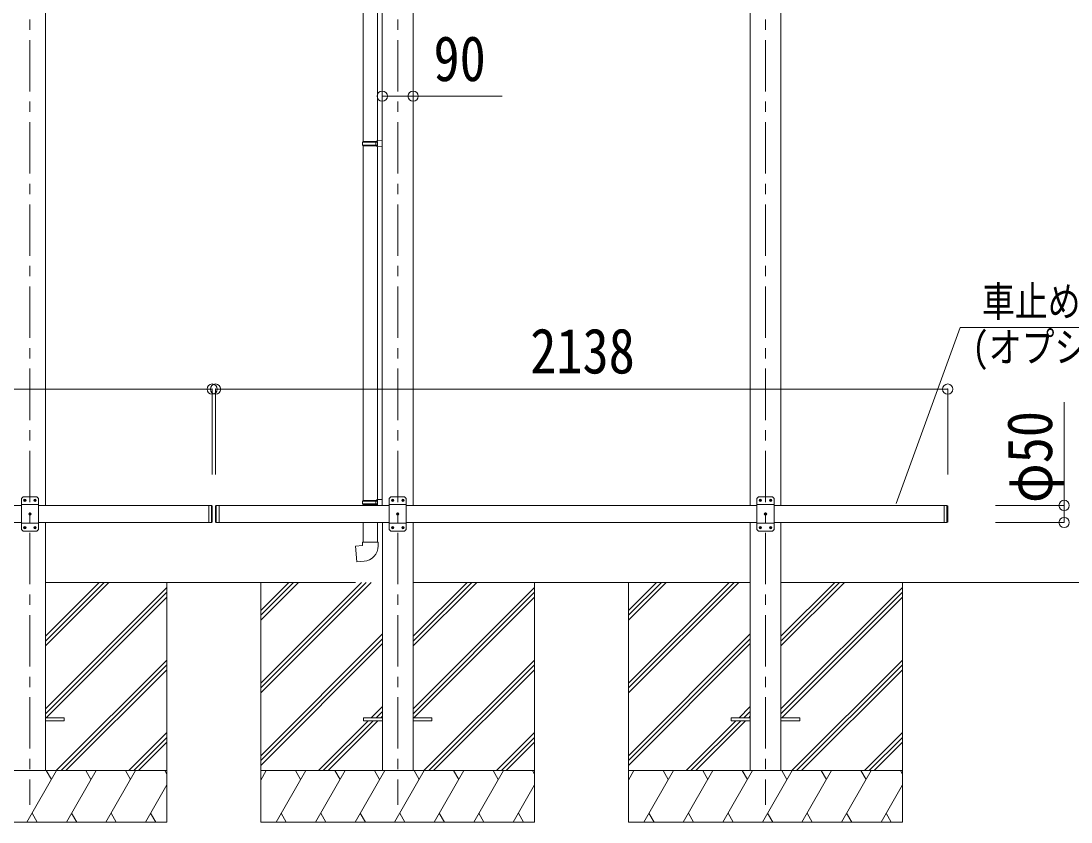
# Model space of a CAD drawing. Units: millimetres at full size, sheet at 1:30. Extents: x -8432 to 8432, y -5820 to 5820.
# Drawn here: x 2470 to 5536, y -3462 to -1122 of the extents above; entities that cross this region are included whole.
import ezdxf
from ezdxf.enums import TextEntityAlignment as Align

# ---------------------------------------------------------------- set-up
doc = ezdxf.new("R2010")
doc.units = ezdxf.units.MM
doc.header["$LTSCALE"] = 30
doc.header["$PDMODE"] = 32
doc.header["$PDSIZE"] = 30
doc.linetypes.add('CHAIN1', pattern=[8, 5, -1, 1, -1])
for name, color, linetype, lineweight in [('0-0_0', 7, 'Continuous', 9), ('0-1_本体', 5, 'CHAIN1', 9), ('0-3_ELV2', 4, 'Continuous', 9), ('0-6_OTH_LINE', 6, 'Continuous', 9), ('0-7_SHAPE', 7, 'Continuous', 9), ('0-9_OUTLINE', 7, 'Continuous', 9)]:
    doc.layers.add(name, color=color, linetype=linetype, lineweight=lineweight)
doc.styles.add('ＭＳ ゴシック', font='')
doc.styles.get('ＭＳ ゴシック').set_extended_font_data('MS Gothic')

msp = doc.modelspace()

# ---------------------------------------------------------------- linework, layer by layer
at = {"layer": '0-0_0'}
for p, q in [((2540.8, -2947.95), (2726.43, -2762.32)), ((2540.8, -2933.81), (2712.29, -2762.32)), ((2540.8, -2919.66), (2698.15, -2762.32)), ((2540.8, -2762.32), (3446.83, -2762.32)), ((2540.8, -3131.8), (2895.6, -2777)), ((2895.6, -2762.32), (2895.6, -3462.32)), ((3169.6, -2762.32), (3169.6, -3462.32)), ((3169.6, -3056.5), (3463.78, -2762.32)), ((3169.6, -3070.64), (3477.92, -2762.32)), ((3169.6, -3084.78), (3492.06, -2762.32)), ((3169.6, -2872.65), (3279.93, -2762.32)), ((3169.6, -2858.51), (3265.79, -2762.32)), ((3169.6, -2844.37), (3251.65, -2762.32)), ((3614.8, -2947.95), (3800.43, -2762.32)), ((3614.8, -2933.81), (3786.29, -2762.32)), ((3614.8, -2919.66), (3772.15, -2762.32)), ((3614.8, -2762.32), (4598.8, -2762.32)), ((3614.8, -3131.8), (3969.6, -2777)), ((3969.6, -2762.32), (3969.6, -3462.32)), ((4243.6, -2762.32), (4243.6, -3462.32)), ((4243.6, -3056.5), (4537.78, -2762.32)), ((4243.6, -3070.64), (4551.92, -2762.32)), ((4243.6, -3084.78), (4566.06, -2762.32)), ((4243.6, -2872.65), (4353.93, -2762.32)), ((4243.6, -2858.51), (4339.79, -2762.32)), ((4243.6, -2844.37), (4325.65, -2762.32)), ((4688.8, -2947.95), (4874.43, -2762.32)), ((4688.8, -2933.81), (4860.29, -2762.32)), ((4688.8, -2919.66), (4846.15, -2762.32)), ((4688.8, -2762.32), (5773.83, -2762.32)), ((4688.8, -3131.8), (5043.6, -2777)), ((5043.6, -2762.32), (5043.6, -3462.32)), ((2540.8, -3145.94), (2895.6, -2791.14)), ((2543.06, -3157.82), (2895.6, -2805.28)), ((3614.8, -3145.94), (3969.6, -2791.14)), ((3617.06, -3157.82), (3969.6, -2805.28)), ((4688.8, -3145.94), (5043.6, -2791.14)), ((4691.06, -3157.82), (5043.6, -2805.28)), ((3169.6, -3268.63), (3524.4, -2913.83)), ((3169.6, -3282.77), (3524.4, -2927.97)), ((3169.6, -3296.91), (3524.4, -2942.11)), ((4243.6, -3268.63), (4598.4, -2913.83)), ((4243.6, -3282.77), (4598.4, -2927.97)), ((4243.6, -3296.91), (4598.4, -2942.11)), ((2572.41, -3312.32), (2895.6, -2989.13)), ((2586.55, -3312.32), (2895.6, -3003.27)), ((3646.41, -3312.32), (3969.6, -2989.13)), ((3660.55, -3312.32), (3969.6, -3003.27)), ((4720.41, -3312.32), (5043.6, -2989.13)), ((4734.55, -3312.32), (5043.6, -3003.27)), ((2600.69, -3312.32), (2895.6, -3017.41)), ((3674.69, -3312.32), (3969.6, -3017.41)), ((4748.69, -3312.32), (5043.6, -3017.41)), ((3492.54, -3157.82), (3524.4, -3125.96)), ((4566.54, -3157.82), (4598.4, -3125.96)), ((3506.68, -3157.82), (3524.4, -3140.1)), ((3520.83, -3157.82), (3524.4, -3154.25)), ((4580.68, -3157.82), (4598.4, -3140.1)), ((4594.83, -3157.82), (4598.4, -3154.25)), ((3338.04, -3312.32), (3483.54, -3166.82)), ((3352.18, -3312.32), (3497.68, -3166.82)), ((3366.33, -3312.32), (3511.83, -3166.82)), ((4412.04, -3312.32), (4557.54, -3166.82)), ((4426.18, -3312.32), (4571.68, -3166.82)), ((4440.33, -3312.32), (4585.83, -3166.82)), ((2784.54, -3312.32), (2895.6, -3201.26)), ((2798.68, -3312.32), (2895.6, -3215.4)), ((3858.54, -3312.32), (3969.6, -3201.26)), ((3872.68, -3312.32), (3969.6, -3215.4)), ((4932.54, -3312.32), (5043.6, -3201.26)), ((4946.68, -3312.32), (5043.6, -3215.4)), ((2812.83, -3312.32), (2895.6, -3229.55)), ((3886.83, -3312.32), (3969.6, -3229.55)), ((4960.83, -3312.32), (5043.6, -3229.55)), ((2895.6, -3312.32), (2095.6, -3312.32)), ((2486.76, -3462.32), (2573.36, -3312.32)), ((2558.36, -3338.3), (2543.36, -3312.32)), ((2602.23, -3462.32), (2688.83, -3312.32)), ((2673.83, -3338.3), (2658.83, -3312.32)), ((2717.7, -3462.32), (2804.3, -3312.32)), ((2774.3, -3312.32), (2789.3, -3338.3)), ((2889.77, -3312.32), (2895.6, -3322.42)), ((3969.6, -3312.32), (3169.6, -3312.32)), ((3169.6, -3339.82), (3185.48, -3312.32)), ((3214.35, -3462.32), (3300.95, -3312.32)), ((3285.95, -3338.3), (3270.95, -3312.32)), ((3329.82, -3462.32), (3416.42, -3312.32)), ((3401.42, -3338.3), (3386.42, -3312.32)), ((3445.29, -3462.32), (3531.89, -3312.32)), ((3516.89, -3338.3), (3501.89, -3312.32)), ((3560.76, -3462.32), (3647.36, -3312.32)), ((3632.36, -3338.3), (3617.36, -3312.32)), ((3676.23, -3462.32), (3762.83, -3312.32)), ((3747.83, -3338.3), (3732.83, -3312.32)), ((3791.7, -3462.32), (3878.3, -3312.32)), ((3848.3, -3312.32), (3863.3, -3338.3)), ((3963.77, -3312.32), (3969.6, -3322.42)), ((5043.6, -3312.32), (4243.6, -3312.32)), ((4243.6, -3339.82), (4259.48, -3312.32)), ((4288.35, -3462.32), (4374.95, -3312.32)), ((4359.95, -3338.3), (4344.95, -3312.32)), ((4403.82, -3462.32), (4490.42, -3312.32)), ((4475.42, -3338.3), (4460.42, -3312.32)), ((4519.29, -3462.32), (4605.89, -3312.32)), ((4590.89, -3338.3), (4575.89, -3312.32)), ((4634.76, -3462.32), (4721.36, -3312.32)), ((4706.36, -3338.3), (4691.36, -3312.32)), ((4750.23, -3462.32), (4836.83, -3312.32)), ((4821.83, -3338.3), (4806.83, -3312.32)), ((4865.7, -3462.32), (4952.3, -3312.32)), ((4922.3, -3312.32), (4937.3, -3338.3)), ((5037.77, -3312.32), (5043.6, -3322.42)), ((2833.17, -3462.32), (2895.6, -3354.18)), ((3907.17, -3462.32), (3969.6, -3354.18)), ((4981.17, -3462.32), (5043.6, -3354.18)), ((2095.6, -3462.32), (2895.6, -3462.32)), ((2501.76, -3436.34), (2516.75, -3462.32)), ((2617.23, -3436.34), (2632.22, -3462.32)), ((2732.7, -3436.34), (2747.69, -3462.32)), ((2848.16, -3436.34), (2863.16, -3462.32)), ((3169.6, -3462.32), (3969.6, -3462.32)), ((3229.34, -3436.34), (3244.34, -3462.32)), ((3344.81, -3436.34), (3359.81, -3462.32)), ((3460.29, -3436.34), (3475.29, -3462.32)), ((3575.76, -3436.34), (3590.75, -3462.32)), ((3691.23, -3436.34), (3706.22, -3462.32)), ((3806.7, -3436.34), (3821.69, -3462.32)), ((3922.16, -3436.34), (3937.16, -3462.32)), ((4243.6, -3462.32), (5043.6, -3462.32)), ((4303.34, -3436.34), (4318.34, -3462.32)), ((4418.81, -3436.34), (4433.81, -3462.32)), ((4534.29, -3436.34), (4549.29, -3462.32)), ((4649.76, -3436.34), (4664.75, -3462.32)), ((4765.23, -3436.34), (4780.22, -3462.32)), ((4880.7, -3436.34), (4895.69, -3462.32)), ((4996.16, -3436.34), (5011.16, -3462.32))]:
    msp.add_line(p, q, dxfattribs=at)
at = {"layer": '0-1_本体'}
for p, q in [((2495.8, 262.08), (2495.8, -3412.32)), ((3569.8, 262.08), (3569.8, -3412.32)), ((4643.8, 262.08), (4643.8, -3412.32))]:
    msp.add_line(p, q, dxfattribs=at)
at = {"layer": '0-3_ELV2'}
for p, q in [((2541, -133.32), (2541, -2537.32)), ((3524.6, -133.32), (3524.6, -2537.32)), ((3615, -133.32), (3615, -2537.32)), ((4598.6, -133.32), (4598.6, -2537.32)), ((4689, -133.32), (4689, -2537.32)), ((2475.8, -2512.32), (2470.8, -2517.32)), ((2515.8, -2512.32), (2475.8, -2512.32)), ((2515.8, -2512.32), (2520.8, -2517.32)), ((3549.8, -2512.32), (3544.8, -2517.32)), ((3589.8, -2512.32), (3549.8, -2512.32)), ((3589.8, -2512.32), (3594.8, -2517.32)), ((4623.8, -2512.32), (4618.8, -2517.32)), ((4663.8, -2512.32), (4623.8, -2512.32)), ((4663.8, -2512.32), (4668.8, -2517.32)), ((2470.8, -2537.32), (1446.8, -2537.32)), ((2470.8, -2517.32), (2470.8, -2607.32)), ((2520.8, -2535.02), (2470.8, -2535.02)), ((2479.54, -2521.9), (2478.7, -2521.9)), ((2482.06, -2522.74), (2482.9, -2522.74)), ((2509.54, -2521.9), (2508.7, -2521.9)), ((2512.06, -2522.74), (2512.9, -2522.74)), ((2520.8, -2607.32), (2520.8, -2517.32)), ((2520.8, -2537.32), (3017.8, -2537.32)), ((3017.8, -2537.32), (3017.8, -2587.32)), ((3025.8, -2537.32), (3017.8, -2537.32)), ((3025.8, -2537.32), (3025.8, -2587.32)), ((3027.8, -2539.32), (3025.8, -2537.32)), ((3027.8, -2539.32), (3027.8, -2585.32)), ((3037.8, -2539.32), (3037.8, -2585.32)), ((3039.8, -2537.32), (3039.8, -2587.32)), ((3047.8, -2537.32), (3047.8, -2587.32)), ((3047.8, -2537.32), (3544.8, -2537.32)), ((3544.8, -2517.32), (3544.8, -2607.32)), ((3594.8, -2535.02), (3544.8, -2535.02)), ((3553.54, -2521.9), (3552.7, -2521.9)), ((3556.06, -2522.74), (3556.9, -2522.74)), ((3583.54, -2521.9), (3582.7, -2521.9)), ((3586.06, -2522.74), (3586.9, -2522.74)), ((3594.8, -2607.32), (3594.8, -2517.32)), ((4618.8, -2537.32), (3594.8, -2537.32)), ((4618.8, -2517.32), (4618.8, -2607.32)), ((4668.8, -2535.02), (4618.8, -2535.02)), ((4627.54, -2521.9), (4626.7, -2521.9)), ((4630.06, -2522.74), (4630.9, -2522.74)), ((4657.54, -2521.9), (4656.7, -2521.9)), ((4660.06, -2522.74), (4660.9, -2522.74)), ((4668.8, -2607.32), (4668.8, -2517.32)), ((4668.8, -2537.32), (5165.8, -2537.32)), ((5165.8, -2537.32), (5165.8, -2587.32)), ((5173.8, -2537.32), (5165.8, -2537.32)), ((5173.8, -2537.32), (5173.8, -2587.32)), ((5175.8, -2539.32), (5173.8, -2537.32)), ((5175.8, -2539.32), (5175.8, -2585.32)), ((2494.54, -2561.9), (2493.7, -2561.9)), ((2497.06, -2562.74), (2497.9, -2562.74)), ((3568.54, -2561.9), (3567.7, -2561.9)), ((3571.06, -2562.74), (3571.9, -2562.74)), ((4642.54, -2561.9), (4641.7, -2561.9)), ((4645.06, -2562.74), (4645.9, -2562.74)), ((1446.8, -2587.32), (2470.8, -2587.32)), ((2520.8, -2589.62), (2470.8, -2589.62)), ((2479.54, -2601.9), (2478.7, -2601.9)), ((2482.06, -2602.74), (2482.9, -2602.74)), ((2509.54, -2601.9), (2508.7, -2601.9)), ((2512.06, -2602.74), (2512.9, -2602.74)), ((2520.8, -2587.32), (3017.8, -2587.32)), ((2540.8, -2587.32), (2540.8, -3312.32)), ((3025.8, -2587.32), (3017.8, -2587.32)), ((3027.8, -2585.32), (3025.8, -2587.32)), ((3037.8, -2585.32), (3039.8, -2587.32)), ((3039.8, -2587.32), (3047.8, -2587.32)), ((3047.8, -2587.32), (3544.8, -2587.32)), ((3524.8, -2587.32), (3524.8, -3312.32)), ((3594.8, -2589.62), (3544.8, -2589.62)), ((3553.54, -2601.9), (3552.7, -2601.9)), ((3556.06, -2602.74), (3556.9, -2602.74)), ((3583.54, -2601.9), (3582.7, -2601.9)), ((3586.06, -2602.74), (3586.9, -2602.74)), ((3594.8, -2587.32), (4618.8, -2587.32)), ((3614.8, -2587.32), (3614.8, -3312.32)), ((4598.8, -2587.32), (4598.8, -3312.32)), ((4668.8, -2589.62), (4618.8, -2589.62)), ((4627.54, -2601.9), (4626.7, -2601.9)), ((4630.06, -2602.74), (4630.9, -2602.74)), ((4657.54, -2601.9), (4656.7, -2601.9)), ((4660.06, -2602.74), (4660.9, -2602.74)), ((4668.8, -2587.32), (5165.8, -2587.32)), ((4688.8, -2587.32), (4688.8, -3312.32)), ((5173.8, -2587.32), (5165.8, -2587.32)), ((5175.8, -2585.32), (5173.8, -2587.32)), ((2475.8, -2612.32), (2470.8, -2607.32)), ((2475.8, -2612.32), (2515.8, -2612.32)), ((2515.8, -2612.32), (2520.8, -2607.32)), ((3549.8, -2612.32), (3544.8, -2607.32)), ((3549.8, -2612.32), (3589.8, -2612.32)), ((3589.8, -2612.32), (3594.8, -2607.32)), ((4623.8, -2612.32), (4618.8, -2607.32)), ((4623.8, -2612.32), (4663.8, -2612.32)), ((4663.8, -2612.32), (4668.8, -2607.32)), ((2540.8, -3157.82), (2595.6, -3157.82)), ((2595.6, -3157.82), (2595.6, -3166.82)), ((3469.6, -3157.82), (3469.6, -3166.82)), ((3469.6, -3157.82), (3524.4, -3157.82)), ((3614.8, -3157.82), (3669.6, -3157.82)), ((3669.6, -3157.82), (3669.6, -3166.82)), ((4543.6, -3157.82), (4543.6, -3166.82)), ((4543.6, -3157.82), (4598.4, -3157.82)), ((4688.8, -3157.82), (4743.6, -3157.82)), ((4743.6, -3157.82), (4743.6, -3166.82)), ((2540.8, -3166.82), (2595.6, -3166.82)), ((3469.6, -3166.82), (3524.4, -3166.82)), ((3614.8, -3166.82), (3669.6, -3166.82)), ((4543.6, -3166.82), (4598.4, -3166.82)), ((4688.8, -3166.82), (4743.6, -3166.82))]:
    msp.add_line(p, q, dxfattribs=at)
for points in [[(2478.7, -2521.9), (2478.7, -2522.74), (2479.54, -2522.74)], [(2481.22, -2521.06), (2481.22, -2520.22), (2480.38, -2520.22), (2480.38, -2521.06)], [(2480.38, -2523.58), (2480.38, -2524.42), (2481.22, -2524.42), (2481.22, -2523.58)], [(2482.9, -2522.74), (2482.9, -2521.9), (2482.06, -2521.9)], [(2508.7, -2521.9), (2508.7, -2522.74), (2509.54, -2522.74)], [(2511.22, -2521.06), (2511.22, -2520.22), (2510.38, -2520.22), (2510.38, -2521.06)], [(2510.38, -2523.58), (2510.38, -2524.42), (2511.22, -2524.42), (2511.22, -2523.58)], [(2512.9, -2522.74), (2512.9, -2521.9), (2512.06, -2521.9)], [(3037.8, -2539.32), (3039.8, -2537.32), (3047.8, -2537.32)], [(3552.7, -2521.9), (3552.7, -2522.74), (3553.54, -2522.74)], [(3555.22, -2521.06), (3555.22, -2520.22), (3554.38, -2520.22), (3554.38, -2521.06)], [(3554.38, -2523.58), (3554.38, -2524.42), (3555.22, -2524.42), (3555.22, -2523.58)], [(3556.9, -2522.74), (3556.9, -2521.9), (3556.06, -2521.9)], [(3582.7, -2521.9), (3582.7, -2522.74), (3583.54, -2522.74)], [(3585.22, -2521.06), (3585.22, -2520.22), (3584.38, -2520.22), (3584.38, -2521.06)], [(3584.38, -2523.58), (3584.38, -2524.42), (3585.22, -2524.42), (3585.22, -2523.58)], [(3586.9, -2522.74), (3586.9, -2521.9), (3586.06, -2521.9)], [(4626.7, -2521.9), (4626.7, -2522.74), (4627.54, -2522.74)], [(4629.22, -2521.06), (4629.22, -2520.22), (4628.38, -2520.22), (4628.38, -2521.06)], [(4628.38, -2523.58), (4628.38, -2524.42), (4629.22, -2524.42), (4629.22, -2523.58)], [(4630.9, -2522.74), (4630.9, -2521.9), (4630.06, -2521.9)], [(4656.7, -2521.9), (4656.7, -2522.74), (4657.54, -2522.74)], [(4659.22, -2521.06), (4659.22, -2520.22), (4658.38, -2520.22), (4658.38, -2521.06)], [(4658.38, -2523.58), (4658.38, -2524.42), (4659.22, -2524.42), (4659.22, -2523.58)], [(4660.9, -2522.74), (4660.9, -2521.9), (4660.06, -2521.9)], [(2493.7, -2561.9), (2493.7, -2562.74), (2494.54, -2562.74)], [(2496.22, -2561.06), (2496.22, -2560.22), (2495.38, -2560.22), (2495.38, -2561.06)], [(2495.38, -2563.58), (2495.38, -2564.42), (2496.22, -2564.42), (2496.22, -2563.58)], [(2497.9, -2562.74), (2497.9, -2561.9), (2497.06, -2561.9)], [(3567.7, -2561.9), (3567.7, -2562.74), (3568.54, -2562.74)], [(3570.22, -2561.06), (3570.22, -2560.22), (3569.38, -2560.22), (3569.38, -2561.06)], [(3569.38, -2563.58), (3569.38, -2564.42), (3570.22, -2564.42), (3570.22, -2563.58)], [(3571.9, -2562.74), (3571.9, -2561.9), (3571.06, -2561.9)], [(4641.7, -2561.9), (4641.7, -2562.74), (4642.54, -2562.74)], [(4644.22, -2561.06), (4644.22, -2560.22), (4643.38, -2560.22), (4643.38, -2561.06)], [(4643.38, -2563.58), (4643.38, -2564.42), (4644.22, -2564.42), (4644.22, -2563.58)], [(4645.9, -2562.74), (4645.9, -2561.9), (4645.06, -2561.9)], [(2478.7, -2601.9), (2478.7, -2602.74), (2479.54, -2602.74)], [(2481.22, -2601.06), (2481.22, -2600.22), (2480.38, -2600.22), (2480.38, -2601.06)], [(2480.38, -2603.58), (2480.38, -2604.42), (2481.22, -2604.42), (2481.22, -2603.58)], [(2482.9, -2602.74), (2482.9, -2601.9), (2482.06, -2601.9)], [(2508.7, -2601.9), (2508.7, -2602.74), (2509.54, -2602.74)], [(2511.22, -2601.06), (2511.22, -2600.22), (2510.38, -2600.22), (2510.38, -2601.06)], [(2510.38, -2603.58), (2510.38, -2604.42), (2511.22, -2604.42), (2511.22, -2603.58)], [(2512.9, -2602.74), (2512.9, -2601.9), (2512.06, -2601.9)], [(3552.7, -2601.9), (3552.7, -2602.74), (3553.54, -2602.74)], [(3555.22, -2601.06), (3555.22, -2600.22), (3554.38, -2600.22), (3554.38, -2601.06)], [(3554.38, -2603.58), (3554.38, -2604.42), (3555.22, -2604.42), (3555.22, -2603.58)], [(3556.9, -2602.74), (3556.9, -2601.9), (3556.06, -2601.9)], [(3582.7, -2601.9), (3582.7, -2602.74), (3583.54, -2602.74)], [(3585.22, -2601.06), (3585.22, -2600.22), (3584.38, -2600.22), (3584.38, -2601.06)], [(3584.38, -2603.58), (3584.38, -2604.42), (3585.22, -2604.42), (3585.22, -2603.58)], [(3586.9, -2602.74), (3586.9, -2601.9), (3586.06, -2601.9)], [(4626.7, -2601.9), (4626.7, -2602.74), (4627.54, -2602.74)], [(4629.22, -2601.06), (4629.22, -2600.22), (4628.38, -2600.22), (4628.38, -2601.06)], [(4628.38, -2603.58), (4628.38, -2604.42), (4629.22, -2604.42), (4629.22, -2603.58)], [(4630.9, -2602.74), (4630.9, -2601.9), (4630.06, -2601.9)], [(4656.7, -2601.9), (4656.7, -2602.74), (4657.54, -2602.74)], [(4659.22, -2601.06), (4659.22, -2600.22), (4658.38, -2600.22), (4658.38, -2601.06)], [(4658.38, -2603.58), (4658.38, -2604.42), (4659.22, -2604.42), (4659.22, -2603.58)], [(4660.9, -2602.74), (4660.9, -2601.9), (4660.06, -2601.9)]]:
    msp.add_lwpolyline(points, dxfattribs=at)
for centre in [(2480.8, -2522.32), (2510.8, -2522.32), (3554.8, -2522.32), (3584.8, -2522.32), (4628.8, -2522.32), (4658.8, -2522.32), (2495.8, -2562.32), (3569.8, -2562.32), (4643.8, -2562.32), (2480.8, -2602.32), (2510.8, -2602.32), (3554.8, -2602.32), (3584.8, -2602.32), (4628.8, -2602.32), (4658.8, -2602.32)]:
    msp.add_circle(centre, 3.5, dxfattribs=at)
for centre, start, end in [((2479.54, -2521.06), 270, 0), ((2479.54, -2523.58), 0, 90), ((2482.06, -2521.06), 180, 270), ((2482.06, -2523.58), 90, 180), ((2509.54, -2521.06), 270, 0), ((2509.54, -2523.58), 0, 90), ((2512.06, -2521.06), 180, 270), ((2512.06, -2523.58), 90, 180), ((3553.54, -2521.06), 270, 0), ((3553.54, -2523.58), 0, 90), ((3556.06, -2521.06), 180, 270), ((3556.06, -2523.58), 90, 180), ((3583.54, -2521.06), 270, 0), ((3583.54, -2523.58), 0, 90), ((3586.06, -2521.06), 180, 270), ((3586.06, -2523.58), 90, 180), ((4627.54, -2521.06), 270, 0), ((4627.54, -2523.58), 0, 90), ((4630.06, -2521.06), 180, 270), ((4630.06, -2523.58), 90, 180), ((4657.54, -2521.06), 270, 0), ((4657.54, -2523.58), 0, 90), ((4660.06, -2521.06), 180, 270), ((4660.06, -2523.58), 90, 180), ((2494.54, -2561.06), 270, 0), ((2494.54, -2563.58), 0, 90), ((2497.06, -2561.06), 180, 270), ((2497.06, -2563.58), 90, 180), ((3568.54, -2561.06), 270, 0), ((3568.54, -2563.58), 0, 90), ((3571.06, -2561.06), 180, 270), ((3571.06, -2563.58), 90, 180), ((4642.54, -2561.06), 270, 0), ((4642.54, -2563.58), 0, 90), ((4645.06, -2561.06), 180, 270), ((4645.06, -2563.58), 90, 180), ((2479.54, -2601.06), 270, 0), ((2479.54, -2603.58), 0, 90), ((2482.06, -2601.06), 180, 270), ((2482.06, -2603.58), 90, 180), ((2509.54, -2601.06), 270, 0), ((2509.54, -2603.58), 0, 90), ((2512.06, -2601.06), 180, 270), ((2512.06, -2603.58), 90, 180), ((3553.54, -2601.06), 270, 0), ((3553.54, -2603.58), 0, 90), ((3556.06, -2601.06), 180, 270), ((3556.06, -2603.58), 90, 180), ((3583.54, -2601.06), 270, 0), ((3583.54, -2603.58), 0, 90), ((3586.06, -2601.06), 180, 270), ((3586.06, -2603.58), 90, 180), ((4627.54, -2601.06), 270, 0), ((4627.54, -2603.58), 0, 90), ((4630.06, -2601.06), 180, 270), ((4630.06, -2603.58), 90, 180), ((4657.54, -2601.06), 270, 0), ((4657.54, -2603.58), 0, 90), ((4660.06, -2601.06), 180, 270), ((4660.06, -2603.58), 90, 180)]:
    msp.add_arc(centre, 0.84, start, end, dxfattribs=at)
at = {"layer": '0-6_OTH_LINE'}
for p, q in [((3524.6, -1341.87), (3614.6, -1341.87)), ((3614.6, -1341.87), (3875.1, -1341.87)), ((889.8, -2197.57), (3027.8, -2197.57)), ((3027.8, -2197.57), (3027.8, -2447.57)), ((3037.8, -2197.57), (3037.8, -2447.57)), ((3037.8, -2197.57), (5175.8, -2197.57)), ((5175.8, -2197.57), (5175.8, -2447.57)), ((5515.8, -2537.32), (5515.8, -2235.73)), ((5515.8, -2537.32), (5315.8, -2537.32)), ((5515.8, -2587.32), (5515.8, -2537.32)), ((5515.8, -2587.32), (5315.8, -2587.32))]:
    msp.add_line(p, q, dxfattribs=at)
for p in [(3524.6, -1341.87), (3614.6, -1341.87), (3027.8, -2197.57), (3037.8, -2197.57), (5175.8, -2197.57), (5515.8, -2537.32), (5515.8, -2587.32)]:
    msp.add_point(p, dxfattribs=at)
at = {"layer": '0-7_SHAPE', "color": 6}
for p, q in [((5025.51, -2532.26), (5212.15, -2017.93)), ((5212.15, -2017.93), (5837.74, -2017.93))]:
    msp.add_line(p, q, dxfattribs=at)
at = {"layer": '0-9_OUTLINE'}
for p, q in [((3468.6, -438.39), (3468.6, -1474.57)), ((3510.6, -440.95), (3510.6, -1472.02)), ((3508.6, -1472.07), (3524.6, -1471.6)), ((3524.6, -1471.6), (3524.6, -1489.54)), ((3466.6, -1476.57), (3467.6, -1474.57)), ((3466.6, -1476.57), (3510.6, -1476.57)), ((3466.6, -1476.57), (3466.6, -1484.57)), ((3466.6, -1484.57), (3510.6, -1484.57)), ((3466.6, -1484.57), (3467.6, -1486.57)), ((3467.6, -1474.57), (3510.6, -1474.57)), ((3467.6, -1486.57), (3510.6, -1486.57)), ((3468.6, -1486.57), (3468.6, -2522.76)), ((3506.12, -1476.57), (3505.69, -1474.57)), ((3508.6, -1474.07), (3508.6, -1472.07)), ((3508.6, -1474.07), (3510.6, -1474.07)), ((3508.6, -1489.07), (3508.6, -1487.07)), ((3508.6, -1489.07), (3524.6, -1489.54)), ((3510.6, -1489.13), (3510.6, -2520.2)), ((3466.6, -2524.76), (3467.6, -2522.76)), ((3466.6, -2524.76), (3510.6, -2524.76)), ((3466.6, -2524.76), (3466.6, -2532.76)), ((3466.6, -2532.76), (3510.6, -2532.76)), ((3466.6, -2532.76), (3467.6, -2534.76)), ((3467.6, -2522.76), (3510.6, -2522.76)), ((3467.6, -2534.76), (3510.6, -2534.76)), ((3468.6, -2534.76), (3468.6, -2537.32)), ((3506.12, -2524.76), (3505.69, -2522.76)), ((3508.6, -2520.26), (3524.6, -2519.79)), ((3508.6, -2522.26), (3508.6, -2520.26)), ((3508.6, -2522.26), (3510.6, -2522.26)), ((3508.6, -2537.26), (3508.6, -2535.26)), ((3508.6, -2537.26), (3510.6, -2537.32)), ((3524.6, -2519.79), (3524.6, -2537.32)), ((3468.6, -2587.32), (3468.6, -2644.76)), ((3510.6, -2587.32), (3510.6, -2644.76)), ((3466.6, -2644.76), (3512.6, -2644.76)), ((3466.6, -2654.76), (3466.6, -2644.76)), ((3512.6, -2644.76), (3512.6, -2655.68))]:
    msp.add_line(p, q, dxfattribs=at)
for points in [[(3506.12, -1476.57), (3506.12, -1484.57), (3505.69, -1486.57)], [(3508.6, -1487.07), (3510.6, -1487.07), (3510.6, -1474.07)], [(3506.12, -2524.76), (3506.12, -2532.76), (3505.69, -2534.76)], [(3508.6, -2535.26), (3510.6, -2535.26), (3510.6, -2522.26)], [(3471.52, -2700.51), (3450.68, -2702.33), (3446.68, -2656.51), (3466.6, -2654.76)]]:
    msp.add_lwpolyline(points, dxfattribs=at)
msp.add_arc((3467.6, -2655.68), 45, 275, 0, dxfattribs=at)

# ---------------------------------------------------------------- texts
at = {"layer": '0-6_OTH_LINE', "color": 7, "style": 'ＭＳ ゴシック', "width": 0.85}
for s, p in [('90', (3674.2, -1337.42)), ('2138', (3956.8, -2191.57))]:
    msp.add_text(s, height=132, dxfattribs=at).set_placement(p, align=Align.BOTTOM_LEFT)
msp.add_text('φ50', height=132, rotation=90, dxfattribs=at).set_placement((5520.46, -2530.39), align=Align.BOTTOM_LEFT)
at = {"layer": '0-7_SHAPE', "style": 'ＭＳ ゴシック', "width": 0.8}
for s, p in [('車止めバー', (5276, -2011.93)), ('(オプション)', (5247.91, -2145.12))]:
    msp.add_text(s, height=87.98, dxfattribs=at).set_placement(p, align=Align.BOTTOM_LEFT)

doc.saveas('drawing.dxf')
